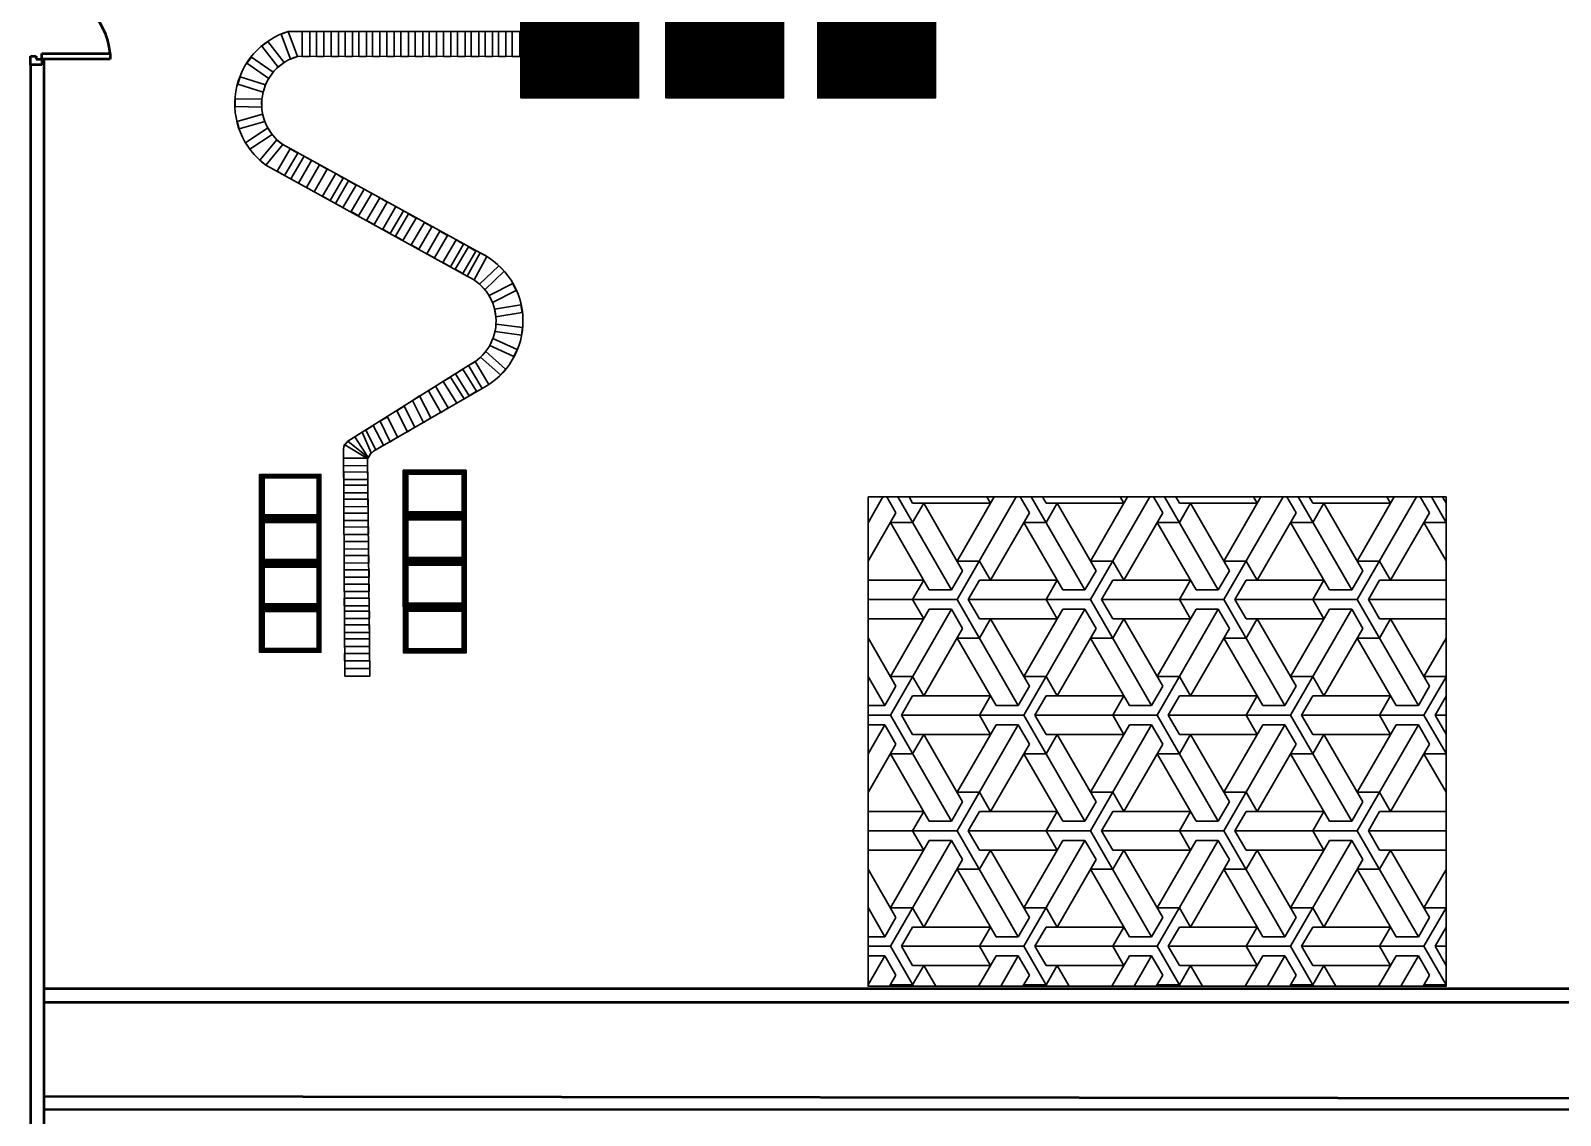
# Model space of a CAD drawing. Header units: feet. Extents: x 9 to 183943, y 42 to 62180.
# Drawn here: x 12800 to 13488, y 40664 to 41152 of the extents above; entities that cross this region are included whole.
import ezdxf

# ---------------------------------------------------------------- set-up
doc = ezdxf.new("R2010")
doc.units = ezdxf.units.FT
doc.header["$LTSCALE"] = 2.5
doc.header["$MEASUREMENT"] = 0
doc.layers.add('1', color=7, linetype='Continuous', lineweight=50)
doc.layers.add('3', color=7, linetype='Continuous', lineweight=30)

# ---------------------------------------------------------------- blocks, each defined once
blk = doc.blocks.new('*U1')
at = {"layer": '3'}
blk.add_lwpolyline([(-5.98, 1.73), (5.98, 1.73), (5.98, -1.73), (-5.98, -1.73)], close=True, dxfattribs=at)
blk = doc.blocks.new('*U2')
at = {"layer": '3', "color": 0, "linetype": 'ByBlock', "lineweight": -2, "transparency": 16777216}
blk.add_blockref('*U1', (531.63, 71.2), dxfattribs=at)
for p, rotation in [((532.85, 62.88), 17.15319428096587), ((536.48, 55.29), 34.3063885619318), ((542.19, 49.1), 51.45958284289768), ((549.46, 44.88), 68.6127771238636), ((557.66, 42.98), 85.7659714048295), ((566.05, 43.59), 102.9191656857953), ((573.89, 46.65), 120.0723599667613)]:
    blk.add_blockref('*U1', p, dxfattribs=dict(at, rotation=rotation))
blk = doc.blocks.new('*U3')
at = {"layer": '3'}
blk.add_lwpolyline([(-5.98, 1.73), (5.98, 1.73), (5.98, -1.73), (-5.98, -1.73)], close=True, dxfattribs=at)
blk = doc.blocks.new('*U4')
at = {"layer": '3', "color": 0, "linetype": 'ByBlock', "lineweight": -2, "transparency": 16777216}
blk.add_blockref('*U3', (531.63, 71.2), dxfattribs=at)
for p, rotation in [((532.85, 62.88), 17.15319428096589), ((536.48, 55.29), 34.30638856193178), ((542.19, 49.1), 51.45958284289763), ((549.46, 44.88), 68.61277712386354), ((557.66, 42.98), 85.76597140482947), ((566.05, 43.59), 102.9191656857953), ((573.89, 46.65), 120.0723599667612)]:
    blk.add_blockref('*U3', p, dxfattribs=dict(at, rotation=rotation))

msp = doc.modelspace()

# ---------------------------------------------------------------- hatches: boundary and pattern name
at = {"layer": '3'}
h = msp.add_hatch(dxfattribs=at)
h.set_pattern_fill('ANSI31', color=252, scale=0.943044)
h.set_pattern_definition([(45, (12151.00801, 40437.25002), (-0.083354093, 0.083354093), [])])
h.paths.add_polyline_path([(13073.46, 41170.83), (13020.51, 41170.83), (13020.51, 41121.57), (13073.46, 41121.57)])
h.paths.add_polyline_path([(13085.77, 41170.83), (13085.77, 41121.57), (13138.71, 41121.57), (13138.71, 41170.83)])
h.paths.add_polyline_path([(13154.05, 41170.83), (13154.05, 41121.57), (13206.99, 41121.57), (13206.99, 41170.83)])
h = msp.add_hatch(dxfattribs=at)
h.set_pattern_fill('ANSI31', color=252, scale=0.523803)
h.set_pattern_definition([(45, (12160.942313, 40448.60527), (-0.0462981114, 0.0462981114), [])])
h.paths.add_polyline_path([(12995.84, 40954.2), (12967.58, 40954.2), (12967.58, 40933.8), (12995.84, 40933.8)])
h.paths.add_polyline_path([(12969.63, 40952.52), (12994.08, 40952.52), (12994.08, 40935.56), (12969.63, 40935.56)], flags=16)
h.paths.add_polyline_path([(12967.58, 40913.24), (12995.84, 40913.24), (12995.84, 40933.65), (12967.58, 40933.65)])
h.paths.add_polyline_path([(12969.63, 40915), (12969.63, 40931.96), (12994.08, 40931.96), (12994.08, 40915)], flags=16)
h.paths.add_polyline_path([(12967.58, 40892.76), (12995.84, 40892.76), (12995.84, 40913.17), (12967.58, 40913.17)])
h.paths.add_polyline_path([(12969.63, 40894.52), (12969.63, 40911.48), (12994.08, 40911.48), (12994.08, 40894.52)], flags=16)
h.paths.add_polyline_path([(12967.65, 40872.2), (12995.91, 40872.2), (12995.91, 40892.61), (12967.65, 40892.61)])
h.paths.add_polyline_path([(12969.71, 40873.97), (12969.71, 40890.92), (12994.15, 40890.92), (12994.15, 40873.97)], flags=16)
h.paths.add_polyline_path([(12902.94, 40872.37), (12930.51, 40872.37), (12930.51, 40892.28), (12902.94, 40892.28)])
h.paths.add_polyline_path([(12904.94, 40874.09), (12904.94, 40890.64), (12928.79, 40890.64), (12928.79, 40874.09)], flags=16)
h.paths.add_polyline_path([(12902.94, 40892.43), (12930.51, 40892.43), (12930.51, 40912.34), (12902.94, 40912.34)])
h.paths.add_polyline_path([(12904.94, 40894.15), (12904.94, 40910.69), (12928.79, 40910.69), (12928.79, 40894.15)], flags=16)
h.paths.add_polyline_path([(12902.94, 40912.41), (12930.51, 40912.41), (12930.51, 40932.32), (12902.94, 40932.32)])
h.paths.add_polyline_path([(12904.94, 40914.13), (12904.94, 40930.67), (12928.79, 40930.67), (12928.79, 40914.13)], flags=16)
h.paths.add_polyline_path([(12902.94, 40932.46), (12930.51, 40932.46), (12930.51, 40952.37), (12902.94, 40952.37)])
h.paths.add_polyline_path([(12904.94, 40934.18), (12904.94, 40950.73), (12928.79, 40950.73), (12928.79, 40934.18)], flags=16)
h = msp.add_hatch(dxfattribs=at)
h.set_pattern_fill('ESCHER', color=250, scale=50)
h.set_pattern_definition([(60, (-29863.3, -21457.8), (-60, -1e-08), [55, -5]), (180, (-29863.3, -21457.8), (30, -51.961524), [55, -5]), (300, (-29863.3, -21457.8), (60, -1e-08), [55, -5]), (60, (-29858.3, -21457.8), (-60, -1e-08), [10, -50]), (300, (-29858.3, -21457.8), (60, -1e-08), [10, -50]), (60, (-29865.8, -21453.47), (-60, -1e-08), [10, -50]), (180, (-29865.8, -21453.47), (30, -51.961524), [10, -50]), (300, (-29865.8, -21462.13), (60, -1e-08), [10, -50]), (180, (-29865.8, -21462.13), (30, -51.961524), [10, -50]), (60, (-29883.3, -21457.8), (-60, -1e-08), [10, -50]), (300, (-29883.3, -21457.8), (60, -1e-08), [10, -50]), (60, (-29853.3, -21475.12), (-60, -1e-08), [10, -50]), (180, (-29853.3, -21475.12), (30, -51.961524), [10, -50]), (300, (-29853.3, -21440.48), (60, -1e-08), [10, -50]), (180, (-29853.3, -21440.48), (30, -51.961524), [10, -50]), (0, (-29853.3, -21449.14), (-30, 51.961524), [35, -25]), (0, (-29853.3, -21466.46), (-30, 51.961524), [35, -25]), (120, (-29860.8, -21444.81), (-60, 1e-08), [35, -25]), (120, (-29875.8, -21453.47), (-60, 1e-08), [35, -25]), (240, (-29875.8, -21462.13), (30, -51.961524), [35, -25]), (240, (-29860.8, -21470.79), (30, -51.961524), [35, -25])])
h.paths.add_polyline_path([(13176.7, 40722.2), (13436.7, 40722.2), (13436.7, 40942.2), (13176.7, 40942.2)])

# ---------------------------------------------------------------- linework, layer by layer
at = {"layer": '1'}
for p, q in [((12805.05, 41141.61), (12835.74, 41141.61)), ((12805.05, 41139.05), (12805.05, 41141.61)), ((12835.74, 41141.61), (12835.74, 41139.05)), ((12799.94, 41136.5), (12799.94, 41140.33)), ((12799.94, 41140.33), (12802.49, 41140.33)), ((12805.05, 41136.5), (12799.94, 41136.5)), ((12800, 40715), (12800, 41136.5)), ((12800, 40559.4), (12800, 41136.5)), ((12802.49, 41140.33), (12802.49, 41139.05)), ((12802.49, 41139.05), (12805.05, 41139.05)), ((12835.74, 41139.05), (12805.05, 41139.05)), ((12805.05, 41139.05), (12805.05, 41136.5)), ((12806, 40528.71), (12806, 41139.05)), ((13754, 40721), (12806, 40721)), ((13754.57, 40715), (12806, 40715)), ((13810, 40671.4), (12806, 40672.7)), ((13810, 40666.8), (12806, 40666.7))]:
    msp.add_line(p, q, dxfattribs=at)
msp.add_arc((12804.97, 41138.85), 30.89, 5.12545, 89.85366, dxfattribs=at)
at = {"layer": '3'}
for p, q in [((12915.85, 41151.49), (13018.64, 41151.49)), ((12920.06, 41140.3), (13018.73, 41140.21)), ((12913.35, 41100.61), (13002.15, 41051.96)), ((12905.78, 41091.36), (12996.37, 41041.49)), ((12996.94, 41001.25), (12942.68, 40967.24)), ((13003.1, 40991), (12954.26, 40962.86)), ((12940.74, 40963.7), (12941.36, 40861.7)), ((12951.5, 40959.29), (12952.56, 40861.7))]:
    msp.add_line(p, q, dxfattribs=at)
for points in [[(13020.51, 41170.83), (13073.46, 41170.83), (13073.46, 41121.57), (13020.51, 41121.57)], [(13085.77, 41170.83), (13138.71, 41170.83), (13138.71, 41121.57), (13085.77, 41121.57)], [(13154.05, 41170.83), (13206.99, 41170.83), (13206.99, 41121.57), (13154.05, 41121.57)], [(12922.15, 41151.49), (12925.53, 41151.49), (12925.53, 41140.29), (12922.15, 41140.29)], [(12928.54, 41151.49), (12931.92, 41151.49), (12931.92, 41140.29), (12928.54, 41140.29)], [(12935.12, 41151.49), (12938.49, 41151.49), (12938.49, 41140.29), (12935.12, 41140.29)], [(12941.41, 41151.49), (12944.79, 41151.49), (12944.79, 41140.29), (12941.41, 41140.29)], [(12947.62, 41151.49), (12951, 41151.49), (12951, 41140.29), (12947.62, 41140.29)], [(12953.74, 41151.49), (12957.11, 41151.49), (12957.11, 41140.29), (12953.74, 41140.29)], [(12960.13, 41151.49), (12963.5, 41151.49), (12963.5, 41140.29), (12960.13, 41140.29)], [(12966.52, 41151.49), (12969.89, 41151.49), (12969.89, 41140.29), (12966.52, 41140.29)], [(12973, 41151.49), (12976.37, 41151.49), (12976.37, 41140.29), (12973, 41140.29)], [(12979.2, 41151.49), (12982.58, 41151.49), (12982.58, 41140.29), (12979.2, 41140.29)], [(12985.69, 41151.49), (12989.06, 41151.49), (12989.06, 41140.29), (12985.69, 41140.29)], [(12991.98, 41151.49), (12995.36, 41151.49), (12995.36, 41140.29), (12991.98, 41140.29)], [(12998.19, 41151.49), (13001.57, 41151.49), (13001.57, 41140.29), (12998.19, 41140.29)], [(13004.4, 41151.49), (13007.78, 41151.49), (13007.78, 41140.29), (13004.4, 41140.29)], [(13010.42, 41151.49), (13013.8, 41151.49), (13013.8, 41140.29), (13010.42, 41140.29)], [(13016.63, 41151.49), (13020.01, 41151.49), (13020.01, 41140.29), (13016.63, 41140.29)], [(12920.15, 41096.81), (12916.74, 41098.78), (12910.86, 41088.64), (12914.21, 41086.72)], [(12926.36, 41093.43), (12922.94, 41095.4), (12917.06, 41085.26), (12920.42, 41083.34)], [(12933.39, 41089.51), (12929.97, 41091.47), (12924.09, 41081.33), (12927.45, 41079.41)], [(12940.6, 41085.58), (12937.18, 41087.55), (12931.3, 41077.41), (12934.66, 41075.49)], [(12946.35, 41082.39), (12942.93, 41084.35), (12937.06, 41074.21), (12940.41, 41072.29)], [(12953.38, 41078.64), (12949.96, 41080.61), (12944.08, 41070.47), (12947.44, 41068.55)], [(12960.41, 41074.72), (12956.99, 41076.68), (12951.11, 41066.55), (12954.47, 41064.63)], [(12967.62, 41070.79), (12964.2, 41072.76), (12958.32, 41062.62), (12961.68, 41060.7)], [(12973.37, 41067.6), (12969.95, 41069.56), (12964.08, 41059.43), (12967.43, 41057.51)], [(12980.49, 41063.67), (12977.07, 41065.64), (12971.2, 41055.5), (12974.55, 41053.58)], [(12987.52, 41059.75), (12984.1, 41061.71), (12978.22, 41051.57), (12981.58, 41049.66)], [(12994.73, 41055.82), (12991.31, 41057.79), (12985.44, 41047.65), (12988.79, 41045.73)], [(13000.3, 41052.72), (12996.88, 41054.69), (12991, 41044.55), (12994.36, 41042.63)], [(12997.17, 40987.62), (13000.52, 40989.7), (12994.36, 40999.67), (12991.08, 40997.63)], [(12984.43, 40980.24), (12987.81, 40982.27), (12982.16, 40991.98), (12978.88, 40989.93)], [(12991.61, 40984.31), (12994.96, 40986.39), (12988.77, 40996.12), (12985.49, 40994.07)], [(12969.43, 40971.53), (12972.78, 40973.61), (12967.92, 40983.04), (12964.64, 40980.99)], [(12976.62, 40975.67), (12979.97, 40977.75), (12974.95, 40987.6), (12971.67, 40985.55)], [(12961.67, 40967.06), (12965.02, 40969.14), (12960.43, 40978.29), (12957.15, 40976.24)], [(12951.78, 40959.92), (12953.21, 40962.03), (12949.11, 40971.35), (12945.84, 40969.3)], [(12955.29, 40963.39), (12958.64, 40965.47), (12954.04, 40974.27), (12950.76, 40972.22)], [(12942.72, 40967.33), (12951.78, 40959.92), (12951.5, 40959.51), (12941.34, 40965.69)], [(12940.77, 40956.32), (12940.77, 40959.7), (12951.52, 40959.6), (12951.52, 40956.23)], [(12902.94, 40952.37), (12930.51, 40952.37), (12930.51, 40932.46), (12902.94, 40932.46)], [(12904.94, 40950.73), (12928.79, 40950.73), (12928.79, 40934.18), (12904.94, 40934.18)], [(12940.8, 40950.02), (12940.8, 40953.4), (12951.6, 40953.49), (12951.6, 40950.11)], [(12967.58, 40954.2), (12995.84, 40954.2), (12995.84, 40933.8), (12967.58, 40933.8)], [(12969.63, 40952.52), (12994.08, 40952.52), (12994.08, 40935.56), (12969.63, 40935.56)], [(12940.82, 40944.09), (12940.82, 40947.46), (12951.68, 40947.47), (12951.68, 40944.09)], [(12940.85, 40937.88), (12940.85, 40941.26), (12951.76, 40941.17), (12951.76, 40937.79)], [(13176.7, 40942.2), (13436.7, 40942.2), (13436.7, 40722.2), (13176.7, 40722.2)], [(12940.88, 40931.58), (12940.88, 40934.96), (12951.84, 40934.96), (12951.84, 40931.58)], [(12902.94, 40932.32), (12930.51, 40932.32), (12930.51, 40912.41), (12902.94, 40912.41)], [(12904.94, 40930.67), (12928.79, 40930.67), (12928.79, 40914.13), (12904.94, 40914.13)], [(12940.91, 40925.28), (12940.91, 40928.66), (12951.93, 40928.75), (12951.93, 40925.37)], [(12967.58, 40933.65), (12995.84, 40933.65), (12995.84, 40913.24), (12967.58, 40913.24)], [(12969.63, 40931.96), (12994.08, 40931.96), (12994.08, 40915), (12969.63, 40915)], [(12940.99, 40918.85), (12940.99, 40922.22), (12952.01, 40922.18), (12952.01, 40918.8)], [(12940.99, 40912.55), (12940.99, 40915.93), (12952.09, 40915.88), (12952.09, 40912.5)], [(12902.94, 40912.34), (12930.51, 40912.34), (12930.51, 40892.43), (12902.94, 40892.43)], [(12904.94, 40910.69), (12928.79, 40910.69), (12928.79, 40894.15), (12904.94, 40894.15)], [(12940.99, 40906.07), (12940.99, 40909.44), (12952.19, 40909.44), (12952.19, 40906.07)], [(12967.58, 40913.17), (12995.84, 40913.17), (12995.84, 40892.76), (12967.58, 40892.76)], [(12969.63, 40911.48), (12994.08, 40911.48), (12994.08, 40894.52), (12969.63, 40894.52)], [(12940.99, 40899.68), (12940.99, 40903.06), (12952.19, 40903.06), (12952.19, 40899.68)], [(12940.99, 40893.29), (12940.99, 40896.67), (12952.19, 40896.67), (12952.19, 40893.29)], [(12902.94, 40892.28), (12930.51, 40892.28), (12930.51, 40872.37), (12902.94, 40872.37)], [(12904.94, 40890.64), (12928.79, 40890.64), (12928.79, 40874.09), (12904.94, 40874.09)], [(12941.18, 40887.54), (12941.18, 40890.91), (12952.37, 40890.91), (12952.37, 40887.54)], [(12967.65, 40892.61), (12995.91, 40892.61), (12995.91, 40872.2), (12967.65, 40872.2)], [(12969.71, 40890.92), (12994.15, 40890.92), (12994.15, 40873.97), (12969.71, 40873.97)], [(12941.18, 40881.33), (12941.18, 40884.71), (12952.37, 40884.71), (12952.37, 40881.33)], [(12941.18, 40875.03), (12941.18, 40878.41), (12952.37, 40878.41), (12952.37, 40875.03)], [(12941.18, 40868.46), (12941.18, 40871.84), (12952.37, 40871.84), (12952.37, 40868.46)], [(12941.36, 40861.7), (12941.36, 40865.08), (12952.56, 40865.08), (12952.56, 40861.7)]]:
    msp.add_lwpolyline(points, close=True, dxfattribs=at)
for centre in [(13027.69, 41146.63), (13037.49, 41146.63), (13046.93, 41146.63), (13055.98, 41146.63), (13065.41, 41146.63), (13092.95, 41146.63), (13102.75, 41146.63), (13112.18, 41146.63), (13121.24, 41146.63), (13130.67, 41146.63), (13161.22, 41146.63), (13171.03, 41146.63), (13180.46, 41146.63), (13189.51, 41146.63), (13198.94, 41146.63), (13032.21, 41137.96), (13042.02, 41137.96), (13051.45, 41137.96), (13061.26, 41137.96), (13097.47, 41137.96), (13107.28, 41137.96), (13116.71, 41137.96), (13126.52, 41137.96), (13165.75, 41137.96), (13175.56, 41137.96), (13184.99, 41137.96), (13194.79, 41137.96), (13027.69, 41128.15), (13037.49, 41128.15), (13046.93, 41128.15), (13055.98, 41128.15), (13065.41, 41128.15), (13092.95, 41128.15), (13102.75, 41128.15), (13112.18, 41128.15), (13121.24, 41128.15), (13130.67, 41128.15), (13161.22, 41128.15), (13171.03, 41128.15), (13180.46, 41128.15), (13189.51, 41128.15), (13198.94, 41128.15)]:
    msp.add_circle(centre, 2.7, dxfattribs=at)
for centre, radius, start, end in [((12925.9, 41118.9), 34.11, 107.13614, 233.84493), ((12926.18, 41118.85), 22.3, 105.94794, 234.87984), ((12987.33, 41021.24), 34.11, 297.53428, 64.24307), ((12987.04, 41021.24), 22.3, 296.34608, 65.27798), ((12944.63, 40963.88), 3.89, 120.16194, 182.5649), ((12961.18, 40954.68), 10.72, 130.22366, 154.541)]:
    msp.add_arc(centre, radius, start, end, dxfattribs=at)

# ---------------------------------------------------------------- block references
for name, p, rotation in [('*U4', (12662.61, 41617.85), 290.6032410734173), ('*U2', (13336.36, 40578), 121.0013842721202)]:
    msp.add_blockref(name, p, dxfattribs=dict(at, rotation=rotation))

doc.saveas('drawing.dxf')
